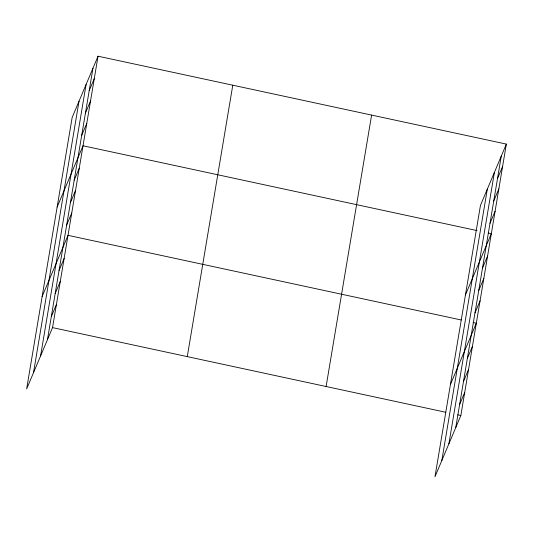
<?xml version="1.0" encoding="UTF-8"?>
<svg xmlns="http://www.w3.org/2000/svg" width="533" height="533" viewBox="0 0 533 533"><rect width="100%" height="100%" fill="white"/><g stroke="black" fill="none" stroke-linecap="round" stroke-linejoin="round"><path stroke-width="0.8" d="M33.512 372.66L79.017 101.237M40.588 355.917L86.086 84.494M47.45 339.668L92.955 68.244M98.039 56.198L72.155 117.487L26.65 388.91L52.54 327.622L98.039 56.198L506.35 144.09L460.845 415.513L434.961 476.802L480.46 205.378L506.35 144.09M187.283 356.624L232.781 85.2M326.109 386.512L371.608 115.081M441.824 460.552L487.322 189.128M448.893 443.809L494.397 172.386M455.762 427.559L501.26 156.136M89.198 90.637L94.288 78.591M85.447 113.029L90.537 100.984M81.689 135.422L86.779 123.376M57.138 207.057L83.028 145.769L477.068 230.589M74.187 180.207L79.27 168.162M70.429 202.6L75.519 190.554M66.678 224.993L71.762 212.947M42.12 296.628L68.011 235.339L461.258 319.987M59.056 270.458L64.14 258.412M55.185 293.523L60.276 281.477M51.321 316.595L56.405 304.55M497.509 178.528L502.599 166.483M493.751 200.921L498.841 188.875M490 223.314L495.09 211.268M465.442 294.949L491.333 233.661L488.161 232.974M482.492 268.099L487.582 256.053M478.741 290.492L483.824 278.446M474.983 312.884L480.073 300.839M450.432 384.52L476.315 323.231L473.151 322.545M467.361 358.349L472.451 346.303M463.497 381.415L468.58 369.369M459.626 404.487L464.716 392.441M52.54 327.622L445.788 412.269M457.68 414.834L460.845 415.513"/></g></svg>
